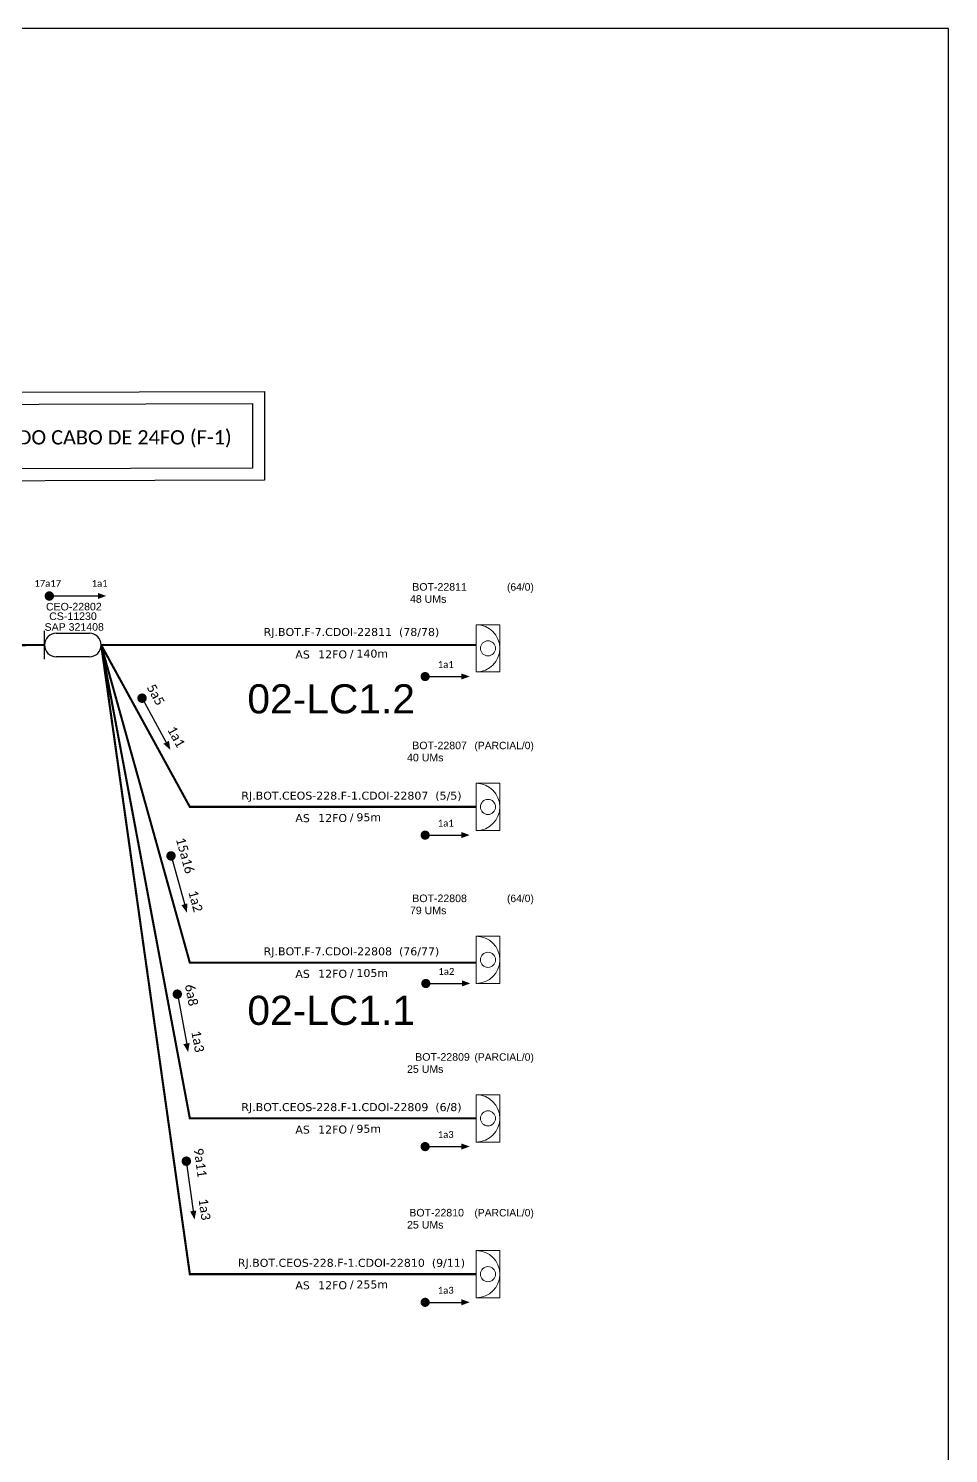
# Model space of a CAD drawing. Header units: millimetres. Extents: x 27927 to 28766, y 293409 to 294003.
# Drawn here: x 28545.1 to 28765.9, y 293661.2 to 294003.5 of the extents above; entities that cross this region are included whole.
import ezdxf
from ezdxf.enums import TextEntityAlignment as Align

# ---------------------------------------------------------------- set-up
doc = ezdxf.new("R2010")
doc.units = ezdxf.units.MM
for name, color, linetype, lineweight in [("20.0-LEGENDA DOS CDO'S", 1, 'Continuous', 0), ('20.1-CDO_INTERIOR', 1, 'Continuous', 0), ('20.2-CDO_POSTE', 1, 'Continuous', 5), ('40.1-ETIQUETAS', 1, 'Continuous', 20)]:
    doc.layers.add(name, color=color, linetype=linetype, lineweight=lineweight)
for name, color, linetype in [('20.4-CEOS', 1, 'Continuous'), ('CAP a instalar', 1, 'Continuous'), ('CD a instalar', 1, 'Continuous'), ('SETA', 7, 'Continuous'), ('texto', 255, 'Continuous')]:
    doc.layers.add(name, color=color, linetype=linetype)
doc.styles.add('ARIAL', font='arial.ttf')
doc.styles.add('siredit', font='verdana.ttf')
doc.styles.get("Standard").update_dxf_attribs({"font": 'arial.ttf'})
doc.styles.add('WMF-Calibri0', font='calibri.ttf')
doc.linetypes.add('FENCELINE1', pattern='A,0.25,-0.1,[133,ltypeshp.shx,S=0.1,R=0,X=-0.1,Y=0],-0.1,1', length=1.45)

# ---------------------------------------------------------------- blocks, each defined once
blk = doc.blocks.new('ETIQUETA_RS5F')
at = {"layer": '40.1-ETIQUETAS', "color": 0, "style": 'siredit'}
blk.add_text('/', height=1.5, dxfattribs=at).set_placement((1.58, -1.95), align=Align.MIDDLE_RIGHT)
for tag, p in [('ETIQUETA_R_SECUNDARIA', (1.21, 2.1)), ('ETIQUETA_R_PRIMARIA', (1.21, 4.1)), ('F_ATIVAS/F_MORTAS', (1.14, -4.24))]:
    blk.add_attdef(tag, text='', height=1.5, dxfattribs=at).set_placement(p, align=Align.MIDDLE_CENTER)
for tag, p in [('TIPO_CABO', (-6.58, -2.12)), ('CAP_CABO', (0.4, -2.09))]:
    blk.add_attdef(tag, text='', height=1.5, dxfattribs=at).set_placement(p, align=Align.MIDDLE_RIGHT)
blk.add_attdef('METROS', text='', height=1.5, dxfattribs=at).set_placement((2.14, -1.95), align=Align.MIDDLE_LEFT)
for tag, p in [('FUSÃO_1', (0.85, -8.39)), ('FUSÃO_2', (0.85, -10.6)), ('FUSÃO_3', (0.85, -12.93)), ('FUSÃO_4', (0.85, -15.14)), ('FUSÃO_5', (0.85, -17.16))]:
    blk.add_attdef(tag, text='', height=1.5, dxfattribs=at).set_placement(p, align=Align.CENTER)
blk = doc.blocks.new('CDOI_INT')
at = {"layer": '20.1-CDO_INTERIOR', "color": 0, "lineweight": 18}
blk.add_lwpolyline([(4.25, -4.25), (4.25, 4.25), (0, 4.25), (0, -4.25)], close=True, dxfattribs=at)
blk.add_circle((2.12, 0), 1.36, dxfattribs=at)
blk.add_arc((0, 0), 4.25, 270, 90, dxfattribs=at)
at = {"layer": "20.0-LEGENDA DOS CDO'S", "color": 0, "style": 'ARIAL'}
for tag, p in [('CDO_N', (-0.08, 10.38)), ('SPLITER_1', (21.18, 10.38)), ('SURVEY', (-0.08, 8.2)), ('SPLITER_2', (21.19, 8.68)), ('SAP', (-0.08, 6.23)), ('1:XX', (5.94, -2.22)), ('UMS', (5.94, -4.24))]:
    blk.add_attdef(tag, p, '', height=1.36, dxfattribs=at)
blk.add_attdef('FIBRAS_UTILIZADAS', text='', height=1.36, dxfattribs=at).set_placement((15.34, 10.38), align=Align.CENTER)
blk = doc.blocks.new('CDOE-TEXTO PADRÃO')
at = {"layer": "20.0-LEGENDA DOS CDO'S", "color": 0, "style": 'ARIAL'}
for tag, p in [('CDO_N', (0.49, 7.39)), ('SAP', (0.51, 1.67)), ('CORDOALHA', (0.5, 4.33)), ('SPLITER_1', (0.59, -0.91)), ('SPLITER_2', (0.6, -3.55)), ('(XX-XX_F)S', (0.54, -8.29)), ('(XX-XX_L)S', (0.55, -10.83)), ('UMS', (0.55, -13.15))]:
    blk.add_attdef(tag, p, '', height=1.7, rotation=0.118, dxfattribs=at)
blk.add_attdef('FIBRAS_UTILIZADAS', text='', height=1.7, rotation=0.118, dxfattribs=at).set_placement((19.77, 7.43), align=Align.CENTER)
blk = doc.blocks.new('CEO')
at = {"layer": '20.4-CEOS', "color": 0}
for p, q in [((33949.46, 58973.81), (33949.46, 58980.64)), ((33952.29, 58980.06), (33960.24, 58980.06)), ((33960.24, 58974.39), (33952.29, 58974.39))]:
    blk.add_line(p, q, dxfattribs=at)
for centre, start, end in [((33952.29, 58977.22), 90, 270), ((33960.24, 58977.22), 270, 90)]:
    blk.add_arc(centre, 2.83, start, end, dxfattribs=at)
at = {"layer": '20.4-CEOS', "color": 7, "style": 'siredit'}
for tag, p in [('Nº_DA_CEOS', (33956.27, 58990.52)), ('LOCAL', (33956.27, 58987.31)), ('SAP', (33956.27, 58983.82)), ('RACIO_SPLITAGEM', (33956.27, 58972.74)), ('FIBRAS_SPLITTER', (33956.27, 58968.71)), ('FIBRAS_TOP_C', (33956.27, 58965.14)), ('RESERVA_FINAIS', (33956.27, 58962.02))]:
    blk.add_attdef(tag, text='', height=2.4, dxfattribs=at).set_placement(p, align=Align.TOP_CENTER)

msp = doc.modelspace()

# ---------------------------------------------------------------- linework, layer by layer
msp.add_lwpolyline([(27927.35, 293409.45), (28765.92, 293409.45), (28765.92, 294003.45), (27927.35, 294003.45), (27927.35, 293409.45)])
at = {"color": 1}
for points in [[(28390.94, 293915.68), (28601.79, 293916.29), (28601.79, 293894.94), (28390.94, 293894.32)], [(28393.87, 293912.74), (28598.85, 293913.36), (28598.85, 293897.87), (28393.87, 293897.26)]]:
    msp.add_lwpolyline(points, close=True, dxfattribs=at)
at = {"color": 7, "const_width": 1.13}
for points in [[(28549.83, 293867.65, 1), (28550.38, 293866.66, 1)], [(28572.09, 293843.11, 1), (28572.64, 293842.12, 1)], [(28579.16, 293805.29, 1), (28579.47, 293804.2, 1)], [(28580.72, 293772.09, 1), (28580.93, 293770.98, 1)], [(28582.9, 293731.98, 1), (28583.07, 293730.86, 1)]]:
    msp.add_lwpolyline(points, format="xyb", close=True, dxfattribs=at)
at = {"const_width": 1.1}
for points in [[(28639.76, 293847.81, 1), (28640.86, 293847.81, 1)], [(28639.76, 293809.73, 1), (28640.86, 293809.73, 1)], [(28639.92, 293774.1, 1), (28641.02, 293774.1, 1)], [(28639.76, 293734.92, 1), (28640.86, 293734.92, 1)], [(28639.76, 293697.52, 1), (28640.86, 293697.52, 1)]]:
    msp.add_lwpolyline(points, format="xyb", close=True, dxfattribs=at)
at = {"layer": 'CAP a instalar', "color": 0, "linetype": 'FENCELINE1', "ltscale": 5, "const_width": 0.513}
for points in [[(28439.79, 293855.04), (28548.94, 293855.38)], [(28652.56, 293855.38), (28562.55, 293855.38)]]:
    msp.add_lwpolyline(points, dxfattribs=at)
at = {"layer": 'CAP a instalar', "color": 0, "linetype": 'FENCELINE1', "ltscale": 5.3, "const_width": 0.513}
msp.add_lwpolyline([(28652.56, 293779.1), (28583.83, 293779.1), (28562.55, 293855.38)], dxfattribs=at)
at = {"layer": 'CD a instalar', "color": 8, "linetype": 'FENCELINE1', "ltscale": 5, "const_width": 0.513}
for points in [[(28652.56, 293816.51), (28583.83, 293816.51), (28562.55, 293855.39)], [(28652.56, 293704.29), (28583.83, 293704.29), (28562.55, 293855.38)], [(28652.56, 293741.7), (28583.83, 293741.7), (28562.55, 293855.38)]]:
    msp.add_lwpolyline(points, dxfattribs=at)
at = {"layer": 'SETA'}
for points in [[(28550.1, 293867.16), (28562.51, 293867.16)], [(28640.31, 293847.81), (28649.75, 293847.81)], [(28640.31, 293809.73), (28649.75, 293809.73)], [(28640.47, 293774.1), (28649.91, 293774.1)], [(28640.31, 293734.92), (28649.75, 293734.92)], [(28640.31, 293697.52), (28649.75, 293697.52)]]:
    msp.add_lwpolyline(points, dxfattribs=at)
at = {"layer": 'SETA', "color": 7}
for points in [[(28572.37, 293842.61), (28578.66, 293831.08)], [(28579.31, 293804.74), (28582.83, 293792.08)], [(28580.83, 293771.53), (28583.23, 293758.61)], [(28582.98, 293731.42), (28584.8, 293718.41)]]:
    msp.add_lwpolyline(points, dxfattribs=at)
at = {"layer": 'SETA'}
for points in [[(28561.75, 293867.9), (28563.76, 293867.17), (28561.75, 293866.44)], [(28648.99, 293848.56), (28651.01, 293847.83), (28648.99, 293847.1)], [(28648.99, 293810.48), (28651.01, 293809.74), (28648.99, 293809.01)], [(28649.15, 293774.85), (28651.16, 293774.12), (28649.15, 293773.39)], [(28648.99, 293735.67), (28651.01, 293734.94), (28648.99, 293734.21)], [(28648.99, 293698.27), (28651.01, 293697.54), (28648.99, 293696.8)]]:
    msp.add_solid(points, dxfattribs=at)
at = {"layer": 'SETA', "color": 7}
for points in [[(28578.81, 293832.39), (28579.15, 293830.21), (28577.49, 293831.66)], [(28583.27, 293793.32), (28583.11, 293791.12), (28581.82, 293792.91)], [(28583.77, 293759.81), (28583.42, 293757.64), (28582.29, 293759.53)], [(28585.4, 293719.58), (28584.95, 293717.42), (28583.91, 293719.36)]]:
    msp.add_solid(points, dxfattribs=at)

# ---------------------------------------------------------------- block references
at = {"color": 0}
msp.add_blockref('CEO', (-5400.52, 234878.16), dxfattribs=at)
at = {"layer": '20.2-CDO_POSTE', "color": 0}
ref = msp.add_blockref('CDOE-TEXTO PADRÃO', (28549.18, 293858.33), dxfattribs=dict(at, xscale=1.067418450900318, yscale=1.067418450900318, zscale=1.067418450900318))
ref.add_attrib('CDO_N', 'CEO-22802', (28549.3, 293863.68), dxfattribs={"layer": "20.0-LEGENDA DOS CDO'S", "color": 0, "height": 1.814, "rotation": 0.118, "style": 'ARIAL'})
ref.add_attrib('CORDOALHA', 'CS-11230', (28550.08, 293861.39), dxfattribs={"layer": "20.0-LEGENDA DOS CDO'S", "color": 0, "height": 1.814, "rotation": 0.118, "style": 'ARIAL'})
ref.add_attrib('SAP', 'SAP 321408', (28548.97, 293858.8), dxfattribs={"layer": "20.0-LEGENDA DOS CDO'S", "color": 0, "height": 1.814, "rotation": 0.118, "style": 'ARIAL'})
at = {"layer": 'CAP a instalar', "color": 0, "linetype": 'FENCELINE1', "ltscale": 5}
ref = msp.add_blockref('CDOI_INT', (28652.56, 293854.59), dxfattribs=dict(at, xscale=1.33473017723919, yscale=1.33473017723919, zscale=1.33473017723919))
ref.add_attrib('CDO_N', 'BOT-22811   ', dxfattribs={"layer": "20.0-LEGENDA DOS CDO'S", "color": 0, "height": 1.8156, "style": 'ARIAL'}).set_placement((28652.44, 293868.44), align=Align.RIGHT)
ref.add_attrib('FIBRAS_UTILIZADAS', '        (64/0)', dxfattribs={"layer": "20.0-LEGENDA DOS CDO'S", "color": 0, "height": 1.7905, "style": 'ARIAL', "width": 0.986168}).set_placement((28666.4, 293868.44), align=Align.RIGHT)
ref.add_attrib('SURVEY', '48 UMs          ', dxfattribs={"layer": "20.0-LEGENDA DOS CDO'S", "color": 0, "height": 1.8156, "style": 'ARIAL'}).set_placement((28652.45, 293865.53), align=Align.RIGHT)
at = {"layer": 'CAP a instalar', "color": 0, "linetype": 'FENCELINE1', "ltscale": 5.3}
ref = msp.add_blockref('ETIQUETA_RS5F', (28621.1, 293855.82), dxfattribs=dict(at, xscale=1.280902120837365, yscale=1.280902120837365, zscale=1.280902120837365))
ref.add_attrib('ETIQUETA_R_SECUNDARIA', 'RJ.BOT.F-7.CDOI-22811  (78/78)', dxfattribs={"layer": '40.1-ETIQUETAS', "color": 0, "height": 1.9214, "style": 'siredit'}).set_placement((28622.62, 293858.52), align=Align.MIDDLE_CENTER)
ref.add_attrib('TIPO_CABO', 'AS', dxfattribs={"layer": '40.1-ETIQUETAS', "color": 0, "height": 1.921, "style": 'siredit'}).set_placement((28612.63, 293853.11), align=Align.MIDDLE_RIGHT)
ref.add_attrib('CAP_CABO', '12FO', dxfattribs={"layer": '40.1-ETIQUETAS', "color": 0, "height": 1.921, "style": 'siredit'}).set_placement((28621.57, 293853.14), align=Align.MIDDLE_RIGHT)
ref.add_attrib('METROS', '140m', dxfattribs={"layer": '40.1-ETIQUETAS', "color": 0, "height": 1.921, "style": 'siredit'}).set_placement((28623.81, 293853.32), align=Align.MIDDLE_LEFT)
at = {"layer": 'CAP a instalar', "color": 0, "linetype": 'FENCELINE1', "ltscale": 5}
ref = msp.add_blockref('CDOI_INT', (28652.56, 293779.78), dxfattribs=dict(at, xscale=1.33473017723919, yscale=1.33473017723919, zscale=1.33473017723919))
ref.add_attrib('CDO_N', 'BOT-22808   ', dxfattribs={"layer": "20.0-LEGENDA DOS CDO'S", "color": 0, "height": 1.8156, "style": 'ARIAL'}).set_placement((28652.44, 293793.64), align=Align.RIGHT)
ref.add_attrib('FIBRAS_UTILIZADAS', '        (64/0)', dxfattribs={"layer": "20.0-LEGENDA DOS CDO'S", "color": 0, "height": 1.7905, "style": 'ARIAL', "width": 0.986168}).set_placement((28666.4, 293793.64), align=Align.RIGHT)
ref.add_attrib('SURVEY', '79 UMs          ', dxfattribs={"layer": "20.0-LEGENDA DOS CDO'S", "color": 0, "height": 1.8156, "style": 'ARIAL'}).set_placement((28652.45, 293790.73), align=Align.RIGHT)
at = {"layer": 'CAP a instalar', "color": 0, "linetype": 'FENCELINE1', "ltscale": 5.3}
ref = msp.add_blockref('ETIQUETA_RS5F', (28621.1, 293779.12), dxfattribs=dict(at, xscale=1.280902120837365, yscale=1.280902120837365, zscale=1.280902120837365))
ref.add_attrib('ETIQUETA_R_SECUNDARIA', 'RJ.BOT.F-7.CDOI-22808  (76/77)', dxfattribs={"layer": '40.1-ETIQUETAS', "color": 0, "height": 1.9214, "style": 'siredit'}).set_placement((28622.62, 293781.82), align=Align.MIDDLE_CENTER)
ref.add_attrib('TIPO_CABO', 'AS', dxfattribs={"layer": '40.1-ETIQUETAS', "color": 0, "height": 1.921, "style": 'siredit'}).set_placement((28612.63, 293776.41), align=Align.MIDDLE_RIGHT)
ref.add_attrib('CAP_CABO', '12FO', dxfattribs={"layer": '40.1-ETIQUETAS', "color": 0, "height": 1.921, "style": 'siredit'}).set_placement((28621.57, 293776.44), align=Align.MIDDLE_RIGHT)
ref.add_attrib('METROS', '105m', dxfattribs={"layer": '40.1-ETIQUETAS', "color": 0, "height": 1.921, "style": 'siredit'}).set_placement((28623.81, 293776.62), align=Align.MIDDLE_LEFT)
at = {"layer": 'CD a instalar', "color": 8, "linetype": 'FENCELINE1', "ltscale": 5}
ref = msp.add_blockref('CDOI_INT', (28652.56, 293816.5), dxfattribs=dict(at, xscale=1.33473017723919, yscale=1.33473017723919, zscale=1.33473017723919))
ref.add_attrib('CDO_N', 'BOT-22807   ', dxfattribs={"layer": "20.0-LEGENDA DOS CDO'S", "color": 0, "height": 1.8156, "style": 'ARIAL'}).set_placement((28652.44, 293830.36), align=Align.RIGHT)
ref.add_attrib('FIBRAS_UTILIZADAS', '        (PARCIAL/0)', dxfattribs={"layer": "20.0-LEGENDA DOS CDO'S", "color": 0, "height": 1.7905, "style": 'ARIAL', "width": 0.986168}).set_placement((28666.4, 293830.36), align=Align.RIGHT)
ref.add_attrib('SURVEY', '    40 UMs           ', dxfattribs={"layer": "20.0-LEGENDA DOS CDO'S", "color": 0, "height": 1.8156, "style": 'ARIAL'}).set_placement((28652.45, 293827.45), align=Align.RIGHT)
ref = msp.add_blockref('ETIQUETA_RS5F', (28621.1, 293816.52), dxfattribs=dict(at, xscale=1.280902120837365, yscale=1.280902120837365, zscale=1.280902120837365))
ref.add_attrib('ETIQUETA_R_SECUNDARIA', 'RJ.BOT.CEOS-228.F-1.CDOI-22807  (5/5)', dxfattribs={"layer": '40.1-ETIQUETAS', "color": 0, "height": 1.9214, "style": 'siredit'}).set_placement((28622.62, 293819.21), align=Align.MIDDLE_CENTER)
ref.add_attrib('TIPO_CABO', 'AS', dxfattribs={"layer": '40.1-ETIQUETAS', "color": 0, "height": 1.921, "style": 'siredit'}).set_placement((28612.63, 293813.81), align=Align.MIDDLE_RIGHT)
ref.add_attrib('CAP_CABO', '12FO', dxfattribs={"layer": '40.1-ETIQUETAS', "color": 0, "height": 1.921, "style": 'siredit'}).set_placement((28621.57, 293813.84), align=Align.MIDDLE_RIGHT)
ref.add_attrib('METROS', '95m', dxfattribs={"layer": '40.1-ETIQUETAS', "color": 0, "height": 1.921, "style": 'siredit'}).set_placement((28623.81, 293814.02), align=Align.MIDDLE_LEFT)
ref = msp.add_blockref('CDOI_INT', (28652.56, 293741.7), dxfattribs=dict(at, xscale=1.33473017723919, yscale=1.33473017723919, zscale=1.33473017723919))
ref.add_attrib('CDO_N', 'BOT-22809  ', dxfattribs={"layer": "20.0-LEGENDA DOS CDO'S", "color": 0, "height": 1.8156, "style": 'ARIAL'}).set_placement((28652.44, 293755.55), align=Align.RIGHT)
ref.add_attrib('FIBRAS_UTILIZADAS', '        (PARCIAL/0)', dxfattribs={"layer": "20.0-LEGENDA DOS CDO'S", "color": 0, "height": 1.7905, "style": 'ARIAL', "width": 0.986168}).set_placement((28666.4, 293755.55), align=Align.RIGHT)
ref.add_attrib('SURVEY', '    25 UMs           ', dxfattribs={"layer": "20.0-LEGENDA DOS CDO'S", "color": 0, "height": 1.8156, "style": 'ARIAL'}).set_placement((28652.45, 293752.64), align=Align.RIGHT)
ref = msp.add_blockref('ETIQUETA_RS5F', (28621.1, 293741.71), dxfattribs=dict(at, xscale=1.280902120837365, yscale=1.280902120837365, zscale=1.280902120837365))
ref.add_attrib('ETIQUETA_R_SECUNDARIA', 'RJ.BOT.CEOS-228.F-1.CDOI-22809  (6/8)', dxfattribs={"layer": '40.1-ETIQUETAS', "color": 0, "height": 1.9214, "style": 'siredit'}).set_placement((28622.62, 293744.41), align=Align.MIDDLE_CENTER)
ref.add_attrib('TIPO_CABO', 'AS', dxfattribs={"layer": '40.1-ETIQUETAS', "color": 0, "height": 1.921, "style": 'siredit'}).set_placement((28612.63, 293739), align=Align.MIDDLE_RIGHT)
ref.add_attrib('CAP_CABO', '12FO', dxfattribs={"layer": '40.1-ETIQUETAS', "color": 0, "height": 1.921, "style": 'siredit'}).set_placement((28621.57, 293739.03), align=Align.MIDDLE_RIGHT)
ref.add_attrib('METROS', '95m', dxfattribs={"layer": '40.1-ETIQUETAS', "color": 0, "height": 1.921, "style": 'siredit'}).set_placement((28623.81, 293739.21), align=Align.MIDDLE_LEFT)
ref = msp.add_blockref('CDOI_INT', (28652.56, 293704.29), dxfattribs=dict(at, xscale=1.33473017723919, yscale=1.33473017723919, zscale=1.33473017723919))
ref.add_attrib('CDO_N', 'BOT-22810    ', dxfattribs={"layer": "20.0-LEGENDA DOS CDO'S", "color": 0, "height": 1.8156, "style": 'ARIAL'}).set_placement((28652.44, 293718.15), align=Align.RIGHT)
ref.add_attrib('FIBRAS_UTILIZADAS', '        (PARCIAL/0)', dxfattribs={"layer": "20.0-LEGENDA DOS CDO'S", "color": 0, "height": 1.7905, "style": 'ARIAL', "width": 0.986168}).set_placement((28666.4, 293718.15), align=Align.RIGHT)
ref.add_attrib('SURVEY', '    25 UMs           ', dxfattribs={"layer": "20.0-LEGENDA DOS CDO'S", "color": 0, "height": 1.8156, "style": 'ARIAL'}).set_placement((28652.45, 293715.24), align=Align.RIGHT)
ref = msp.add_blockref('ETIQUETA_RS5F', (28621.1, 293704.31), dxfattribs=dict(at, xscale=1.280902120837365, yscale=1.280902120837365, zscale=1.280902120837365))
ref.add_attrib('ETIQUETA_R_SECUNDARIA', 'RJ.BOT.CEOS-228.F-1.CDOI-22810  (9/11)', dxfattribs={"layer": '40.1-ETIQUETAS', "color": 0, "height": 1.9214, "style": 'siredit'}).set_placement((28622.62, 293707.01), align=Align.MIDDLE_CENTER)
ref.add_attrib('TIPO_CABO', 'AS', dxfattribs={"layer": '40.1-ETIQUETAS', "color": 0, "height": 1.921, "style": 'siredit'}).set_placement((28612.63, 293701.6), align=Align.MIDDLE_RIGHT)
ref.add_attrib('CAP_CABO', '12FO', dxfattribs={"layer": '40.1-ETIQUETAS', "color": 0, "height": 1.921, "style": 'siredit'}).set_placement((28621.57, 293701.63), align=Align.MIDDLE_RIGHT)
ref.add_attrib('METROS', '255m', dxfattribs={"layer": '40.1-ETIQUETAS', "color": 0, "height": 1.921, "style": 'siredit'}).set_placement((28623.81, 293701.81), align=Align.MIDDLE_LEFT)

# ---------------------------------------------------------------- texts
at = {"color": 1, "style": 'WMF-Calibri0'}
msp.add_text('UTILIZAR A SAÍDA 02 e 03 DO SPLITTER 2 E ATIVAR A FIBRA 18 e 19 DO CABO DE 24FO (F-1)', height=3.4259, dxfattribs=at).set_placement((28396.95, 293903.55))
at = {"char_height": 1.6473, "width": 27.8482, "attachment_point": 5}
for s, insert in [('{\\fCalibri|b0|i0|c0|p34;\\C7;17a17  }', (28549.73, 293870.19)), ('{\\fCalibri|b0|i0|c0|p34;\\C7;1a1}', (28562.18, 293870.19)), ('{\\fCalibri|b0|i0|c0|p34;\\C7;1a1}', (28645.25, 293850.7)), ('{\\fCalibri|b0|i0|c0|p34;\\C7;1a1}', (28645.25, 293812.61)), ('{\\fCalibri|b0|i0|c0|p34;\\C7;1a2}', (28645.4, 293776.99)), ('{\\fCalibri|b0|i0|c0|p34;\\C7;1a3}', (28645.25, 293737.81)), ('{\\fCalibri|b0|i0|c0|p34;\\C7;1a3}', (28645.25, 293700.41))]:
    msp.add_mtext(s, dxfattribs=dict(at, insert=insert))
at = {"color": 5, "char_height": 2.2605, "width": 166.8764, "attachment_point": 5}
for s, insert, rotation in [('{\\fCalibri|b0|i0|c0|p34;\\C256;5a5}', (28575.65, 293843.46), 298.5607), ('{\\fCalibri|b0|i0|c0|p34;\\C256;1a1}', (28580.57, 293833.34), 298.5607), ('{\\fCalibri|b0|i0|c0|p34;\\C256;15a16}', (28582.71, 293804.83), 285.4588), ('{\\fCalibri|b0|i0|c0|p34;\\C256;1a2}', (28585.2, 293793.86), 285.4588), ('{\\fCalibri|b0|i0|c0|p34;\\C256;6a8}', (28584.22, 293771.32), 280.4676), ('{\\fCalibri|b0|i0|c0|p34;\\C256;1a3}', (28585.74, 293760.18), 280.4676), ('{\\fCalibri|b0|i0|c0|p34;\\C256;9a11}', (28586.36, 293731.06), 277.8876), ('{\\fCalibri|b0|i0|c0|p34;\\C256;1a3}', (28587.38, 293719.86), 277.8876)]:
    msp.add_mtext(s, dxfattribs=dict(at, insert=insert, rotation=rotation))
at = {"layer": 'texto', "color": 3, "char_height": 7, "width": 41.71, "attachment_point": 5}
for s, insert in [('{\\fArial|b0|i0|c0|p34;02-LC1.2}', (28617.76, 293842.41)), ('{\\fArial|b0|i0|c0|p34;02-LC1.1}', (28617.76, 293767.6))]:
    msp.add_mtext(s, dxfattribs=dict(at, insert=insert))

doc.saveas('drawing.dxf')
